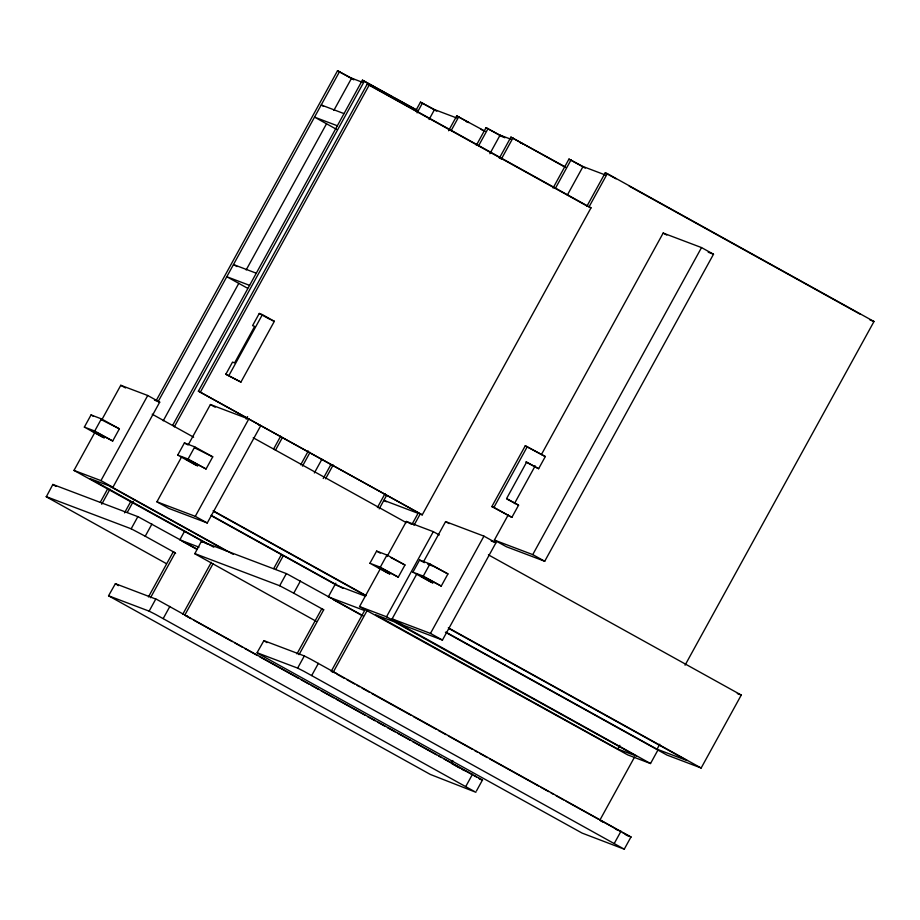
<?xml version="1.0" encoding="UTF-8"?>
<svg xmlns="http://www.w3.org/2000/svg" width="920" height="920" viewBox="0 0 920 920"><rect width="100%" height="100%" fill="white"/><g stroke="black" fill="none" stroke-linecap="round" stroke-linejoin="round"><path stroke-width="1.38" d="M166.382 563.626L46.287 496.811L52.854 484.449L138.23 516.787L196.914 549.01M84.352 427.098L91.034 414.943L101.407 418.864L119.381 428.835L112.7 440.99L98.635 433.561L92.425 431.204L104.409 437.851L102.327 437.069L84.352 427.098L94.725 431.02L112.7 440.99M94.725 431.02L101.407 418.864M207.966 544.341L73.979 470.407L95.312 431.606M101.51 420.336L120.773 385.296L147.729 395.497L159.712 402.143L112.93 487.255L110.848 486.473L233.243 554.346M73.979 470.407L100.935 480.608L147.729 395.497M100.337 502.205L107.939 488.359M156.342 400.315L337.525 70.748L353.981 79.511M101.718 504.24L110.009 489.152M158.102 401.672L339.595 71.53M163.219 420.808L238.774 283.371M246.146 269.962L326.519 123.774M333.879 110.377L351.589 78.177L362.319 82.248M124.522 512.877L130.743 501.561M172.672 425.293L362.411 80.166L417.174 110.17M127.236 512.486L133.377 501.319M174.305 426.868L364.481 80.948M198.421 391.149L367.206 84.123L369.276 84.904L591.008 207.851L422.222 514.878L198.421 391.149L422.222 514.878M200.491 391.931L369.276 84.904M46.172 496.604L131.18 528.793L137.862 516.626M177.709 455.101L184.402 442.945L194.764 446.867L212.738 456.837L206.057 468.993L192.004 461.564L185.782 459.206L197.765 465.853L195.695 465.072L177.709 455.101L188.083 459.034L206.057 468.993M225.848 374.256L232.53 362.1L234.6 362.882L254.656 326.404L252.586 325.622L259.267 313.455L262.384 314.64L274.367 321.287L240.936 382.076L225.848 374.256L240.936 382.076M258.669 424.913L260.739 425.707L207.264 522.974L168.912 508.461L156.917 501.814L181.608 456.918M188.462 444.44L210.404 404.535L248.756 419.06L195.281 516.338L156.917 501.814M228.953 375.429L262.384 314.64M108.698 595.838L149.132 611.144L155.468 614.376L475.904 792.293L430.33 774.444L108.537 595.792L115.391 583.683L156.768 599.414L482.597 780.137L479.32 778.918M150.523 597.735L175.202 552.839L145.233 536.222L151.927 524.066M188.083 459.034L194.764 446.867M148.442 596.942L173.132 552.046L175.202 552.839M184.586 531.208L179.814 539.89L198.996 547.159M246.203 419.14L247.583 416.622M415.621 110.952L420.463 102.154L434.516 109.584L456.895 118.047M417.093 112.838L422.533 102.936M149.132 611.144L155.814 598.989M429.077 119.485L434.516 109.584M316.147 621.276L194.787 553.759L201.353 541.397L286.741 573.746L362.94 615.687M163.196 618.585L169.878 606.418M182.677 614.422L211.324 562.316M273.723 448.81L280.635 436.241M448.58 130.755L456.745 115.885L485.116 131.249M184.748 615.216L213.095 563.638M275.39 450.34L282.302 437.747M451.202 130.525L458.815 116.679M300.702 464.818L308.303 450.972M476.341 145.314L486.024 127.707L504.884 137.793M302.484 466.118L310.04 452.375M478.572 145.832L488.106 128.489M314.364 472.96L321.931 459.195M489.877 153.709L500.089 135.136L510.818 139.196M273.711 568.572L281.325 554.737M323.23 478.503L330.786 464.761M499.33 158.183L510.91 137.126L565.673 167.13M275.747 569.445L283.245 555.795M325.577 478.791L333.19 464.956M501.227 159.298L512.981 137.908M194.672 553.553L279.68 585.741L286.361 573.585M257.209 652.797L297.631 668.104L303.968 671.324L624.415 849.252L582.107 833.094L258.416 653.694L257.036 652.751L263.89 640.642L304.324 655.948L310.661 659.168L631.097 837.096L622.403 832.496M299.023 654.683L323.702 609.787L293.744 593.181L300.426 581.014M296.941 653.901L321.632 609.005L323.702 609.787M335.823 583.199L328.313 596.85L364.596 610.581L331.177 671.381L336.363 673.348M377.407 507.541L385.02 493.695M553.058 188.036L568.962 159.102L583.027 166.531L605.394 175.007M379.19 508.863L386.63 495.328M555.381 188.37L571.032 159.896M297.631 668.104L304.324 655.948M567.364 195.017L583.027 166.531M369.932 563.259L376.613 551.103L386.975 555.024L404.961 564.995L398.268 577.15L384.215 569.721L377.993 567.364L389.976 574.011L387.906 573.229L369.932 563.259L380.293 567.191L398.268 577.15M311.696 675.533L318.377 663.377M380.293 567.191L386.975 555.024M658.122 749.696L650.52 763.531L627.716 754.894L359.559 606.567L380.202 569.02M387.078 556.496L406.353 521.456L433.308 531.656L439.3 534.98M412.056 524.25L418.071 513.314L383.87 500.353L386.377 501.745M586.868 206.287L605.245 172.845L607.327 173.627L874 321.505L685.055 665.194M333.247 672.163L367.137 610.535M413.954 525.354L420.152 514.096M607.327 173.627L588.938 207.069L591.008 207.851M359.559 606.567L386.515 616.779L433.308 531.656M412.907 572.183L419.589 560.027L429.95 563.948L447.936 573.919L441.243 586.086L427.19 578.657L420.969 576.299L432.952 582.947L430.882 582.153L412.907 572.183L423.269 576.115L441.243 586.086M423.648 561.522L445.591 521.617L483.943 536.141L495.937 542.788L442.451 640.067L404.098 625.543L392.115 618.895L416.794 573.999M423.269 576.115L429.95 563.948M538.637 468.705L526.642 462.058L506.598 498.536L518.581 505.183L511.888 517.339L491.843 506.586L525.262 445.786L545.318 456.55L538.637 468.705L525.768 461.932M491.843 506.586L493.913 507.368L527.344 446.579M392.115 618.895L430.468 633.42L483.943 536.141M541.42 454.526L663.17 233.059L701.523 247.583L713.506 254.23L544.721 561.257L506.368 546.733L494.373 540.086L508.208 514.924M514.441 503.596L535.187 465.853M494.373 540.086L532.737 554.61L701.523 247.583M452.812 760.564L451.421 763.082L443.911 758.919M465.83 786.393L472.512 774.226M476.41 791.039L482.425 780.091M617.803 749.029L636.456 756.102L394.346 621.851L375.693 614.79L617.803 749.029L619.85 745.315M634.535 757.091L599.932 820.042L614.905 828.345M446.292 632.339L657.041 749.202L659.766 744.234M614.33 843.341L621.011 831.185M624.243 849.206L630.924 837.05M445.395 632.212L666.942 755.056L701.155 768.016L741.267 695.06L488.428 554.852M52.854 484.449L54.073 485.334M201.353 541.397L202.572 542.294M115.391 583.683L116.598 584.579M263.89 640.642L265.109 641.528M466.095 121.543L468.728 122.532L456.745 115.885M520.214 142.749L522.893 143.773M344.022 113.608L321.218 104.972L323.61 106.306M708.216 252.23L713.506 254.23M869.998 319.987L874 321.505M337.341 125.764L314.536 117.127L336.524 129.329M256.289 273.205L233.484 264.569L237.072 266.558M249.596 285.361L226.791 276.724L247.537 288.224M271.25 320.103L274.367 321.287M545.318 456.55L525.262 445.786M518.581 505.183L506.92 499.077M154.48 400.154L159.712 402.143M491.222 541.006L495.937 542.788M194.948 447.994L212.738 456.837M102.833 420.463L119.381 428.835M427.65 564.132L433.872 566.49L447.936 573.919M404.961 564.995L390.897 557.566M737.322 693.565L741.267 695.06M365.286 596.16L337.077 585.476L211.554 515.878M657.041 749.202L687.102 760.587L448.753 628.418M185.782 615.606L187.852 616.388M279.68 585.741L293.744 593.181M131.18 528.793L145.233 536.222M605.245 172.845L616.032 178.825M629.222 186.139L859.935 314.065M568.962 159.102L585.269 168.153M510.91 137.126L564.972 167.106M486.024 127.707L502.308 136.724M480.723 129.179L484.483 131.261M663.17 233.059L666.758 235.06M420.463 102.154L436.77 111.193M362.411 80.166L392.644 96.933M395.151 98.325L416.472 110.147M367.206 84.123L587.684 206.367M337.525 70.748L353.797 79.775M259.267 313.455L270.055 319.435M493.913 507.368L511.888 517.339M532.737 554.61L544.721 561.257M445.591 521.617L449.19 523.606M210.404 404.535L215.188 407.192M406.353 521.456L411.148 524.112M253.242 437.77L406.375 522.686M120.773 385.296L125.568 387.952M419.589 560.027L424.384 562.683M152.214 414.218L193.637 437.184M184.402 442.945L187.99 444.935M376.613 551.103L380.213 553.092M91.034 414.943L93.437 416.265M448.316 627.808L701.155 768.016M213.13 510.726L366.263 595.643M213.566 511.336L365.447 595.55M430.468 633.42L442.451 640.067M211.117 515.269L342.907 588.34M386.515 616.779L650.52 763.531M195.281 516.338L207.264 522.974M333.327 599.633L362.192 615.63M100.935 480.608L112.93 487.255M226.239 550.816L108.778 485.691L90.114 478.618L213.808 547.204M182.321 541.282L196.121 548.941M173.132 552.046L175.628 553.438M337.007 674.245L344.517 678.419M347.024 679.799L354.534 683.974M357.041 685.354L359.536 686.745M362.043 688.137L369.553 692.3M372.059 693.692L410.872 715.208M413.379 716.599L435.907 729.1M438.414 730.48L445.924 734.643M448.431 736.034L472.224 749.225M474.72 750.616L477.227 752.008M479.734 753.388L487.243 757.562M489.75 758.942L538.579 786.025M541.087 787.405L548.596 791.579M551.103 792.959L553.598 794.351M556.105 795.742L563.615 799.905M566.122 801.297L598.678 819.341M617.4 829.736L619.907 831.116M600.346 820.64L602.841 822.02M615.331 828.943L617.826 830.334M625.324 834.486L627.819 835.866M186.001 615.905L191.004 618.688M193.511 620.068L232.323 641.596M234.83 642.976L242.339 647.151M244.846 648.531L257.358 655.477M259.865 656.869L298.678 678.385M301.185 679.776L308.695 683.939M311.202 685.331L318.711 689.494M321.218 690.885L333.73 697.831M336.237 699.211L365.033 715.185M367.54 716.565L375.049 720.74M377.556 722.119L385.066 726.294M387.573 727.674L395.082 731.848M397.589 733.228L410.113 740.174M412.608 741.566L436.402 754.756M438.909 756.136L441.404 757.528M453.916 764.474L471.397 774.157M473.892 775.548L476.399 776.928M478.894 778.32L481.39 779.7M451.846 763.681L459.333 767.832M461.84 769.223L464.335 770.603M54.901 485.841L55.901 486.416M265.938 642.033L266.938 642.608M117.426 585.074L118.427 585.66"/></g></svg>
